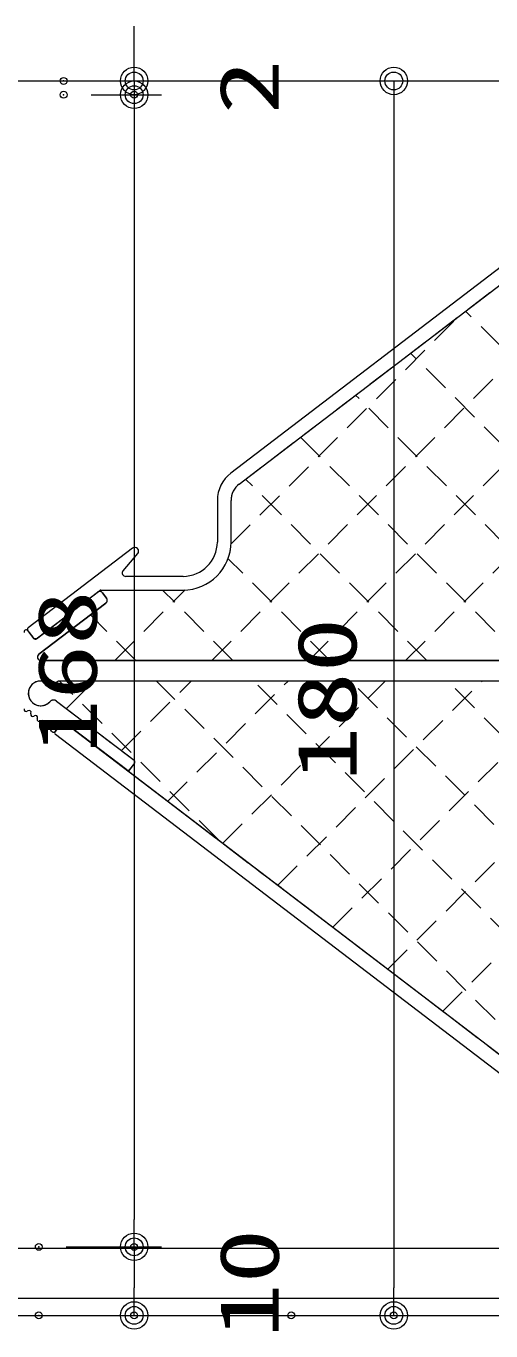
# Model space of a CAD drawing. Units: millimetres, scale not verified. Extents: x -791 to 791, y -562 to 562.
# Drawn here: x 22.4 to 90.2, y -324.4 to -134.1 of the extents above; entities that cross this region are included whole.
import ezdxf
from ezdxf.enums import TextEntityAlignment as Align

# ---------------------------------------------------------------- set-up
doc = ezdxf.new("R2010")
doc.units = ezdxf.units.MM
doc.header["$LTSCALE"] = 2
doc.header["$PDMODE"] = 32
doc.header["$PDSIZE"] = 1
doc.linetypes.add('DASHED2', pattern=[3, 2, -1])
for name, color, linetype, lineweight in [('0-2_USERZ', 5, 'Continuous', 9), ('0-7_0', 7, 'Continuous', 9), ('0-8_DEFPOINTS', 1, 'Continuous', 9), ('1-0_SHAPE', 7, 'Continuous', 9)]:
    doc.layers.add(name, color=color, linetype=linetype, lineweight=lineweight)
doc.styles.add('ＭＳ ゴシック', font='')
doc.styles.get('ＭＳ ゴシック').set_extended_font_data('MS Gothic')

# ---------------------------------------------------------------- blocks, each defined once
blk = doc.blocks.new('DOT1')
at = {"layer": '0-7_0'}
blk.add_line((0, 0), (-2, 0), dxfattribs=at)
for radius in [1, 0.65]:
    blk.add_circle((0, 0), radius, dxfattribs=at)
blk = doc.blocks.new('A$C50765BD5')
at = {"layer": '1-0_SHAPE'}
for p, q in [((217.084, 166.762), (74.165, 57.624)), ((76.592, 54.445), (211.75, 157.656)), ((70.234, 49.676), (70.234, 37.525)), ((74.234, 37.525), (74.234, 49.676)), ((45.512, 35.744), (15.077, 12.502)), ((42.757, 29.176), (47.022, 34.146)), ((60.234, 27.525), (43.516, 27.525)), ((17.505, 9.323), (35.307, 22.918)), ((17.822, 9.566), (35.941, 23.402)), ((36.305, 23.525), (60.234, 23.525)), ((37.735, 19.739), (18.165, 4.795)), ((36.709, 22.73), (37.923, 21.141)), ((14.964, 11.661), (16.421, 9.754)), ((14.964, 11.661), (16.664, 9.436)), ((18.772, 3), (189.249, 3)), ((23.68, -3.176), (22.72, -3.837)), ((181.563, -3), (24.247, -3)), ((23.371, -8.858), (45.958, -26.107)), ((14.987, -11.685), (14.82, -11.796)), ((15.826, -12.564), (15.889, -12.374)), ((16.894, -13.142), (16.728, -13.253)), ((17.733, -14.021), (17.796, -13.831)), ((18.802, -14.599), (18.635, -14.71)), ((22.912, -17.731), (24.854, -15.187)), ((24.854, -15.187), (22.912, -17.731)), ((25.695, -15.075), (182.128, -134.533)), ((43.816, -28.912), (25.695, -15.075)), ((19.64, -15.477), (19.704, -15.288)), ((20.709, -16.055), (20.543, -16.166)), ((21.548, -16.934), (21.611, -16.744)), ((22.071, -17.843), (21.753, -17.6)), ((179.458, -138.03), (23.025, -18.572)), ((46.071, -26.948), (44.657, -28.799))]:
    blk.add_line(p, q, dxfattribs=at)
for centre, radius, start, end in [((80.234, 49.676), 10, 127.36667, 180), ((80.234, 49.676), 6, 127.36667, 180), ((46.183, 34.866), 1.105, 319.36665, 127.36667), ((60.234, 37.525), 10, 270, 0), ((60.234, 37.525), 14, 270, 0), ((43.516, 28.525), 1, 139.36665, 270), ((35.914, 22.123), 1, 37.36667, 127.36667), ((36.305, 22.925), 0.6, 90, 127.36667), ((37.128, 20.534), 1, 307.36667, 37.36667), ((14.487, 11.297), 0.6, 37.36667, 198.44202), ((15.441, 12.026), 0.6, 127.36667, 217.36667), ((17.216, 10.361), 1, 217.36667, 307.36667), ((17.14, 9.8), 0.6, 217.36667, 307.36667), ((18.772, 4), 1, 127.36667, 270), ((18.705, -6.6), 3.6, 51.63808, 317.42881), ((21.87, -2.601), 1.5, 231.63808, 304.53345), ((24.247, -4), 1, 90, 124.53345), ((14.487, -11.297), 0.6, 161.55798, 303.70869), ((22.46, -10.05), 1.5, 52.63333, 137.42881), ((15.32, -12.185), 0.6, 341.55798, 123.70869), ((16.395, -12.754), 0.6, 161.55798, 303.70869), ((17.227, -13.641), 0.6, 341.55798, 123.70869), ((18.302, -14.21), 0.6, 161.55798, 303.70869), ((19.135, -15.098), 0.6, 341.55798, 123.70869), ((25.331, -15.551), 0.6, 52.63333, 142.63333), ((25.331, -15.551), 0.6, 52.63333, 142.63333), ((20.21, -15.667), 0.6, 161.55798, 303.70869), ((21.042, -16.554), 0.6, 341.55798, 123.70869), ((22.117, -17.124), 0.6, 161.55798, 232.63333), ((22.435, -17.366), 0.6, 232.63333, 322.63333), ((23.389, -18.095), 0.6, 142.63333, 232.63333), ((45.594, -26.583), 0.6, 322.63333, 52.63333), ((44.18, -28.435), 0.6, 232.63333, 322.63333)]:
    blk.add_arc(centre, radius, start, end, dxfattribs=at)

msp = doc.modelspace()

# ---------------------------------------------------------------- linework, layer by layer
at = {"layer": '0-2_USERZ', "color": 3}
for p, q in [((38.198, -138.09), (38.198, -134.09)), ((-77.455, -142.09), (722.545, -142.09)), ((25.625, -142.09), (80.054, -142.09)), ((31.919, -142.09), (42.198, -142.09)), ((38.198, -142.09), (38.198, -144.095)), ((31.919, -144.095), (42.198, -144.095)), ((31.919, -144.095), (42.198, -144.095)), ((76.054, -146.09), (76.054, -318.09)), ((38.198, -148.095), (38.198, -152.095)), ((38.198, -148.095), (38.198, -308.096)), ((-77.455, -312.3), (722.545, -312.3)), ((28.297, -312.096), (42.198, -312.096)), ((28.297, -312.096), (42.198, -312.096)), ((38.198, -316.096), (38.198, -318.09)), ((-77.455, -319.59), (722.545, -319.59)), ((-77.759, -322.09), (722.848, -322.09)), ((28.297, -322.09), (42.198, -322.09)), ((65.095, -322.09), (80.054, -322.09))]:
    msp.add_line(p, q, dxfattribs=at)
at = {"layer": '0-2_USERZ', "linetype": 'DASHED2'}
for p, q in [((63.645, -226.587), (144.141, -146.09)), ((77.787, -226.587), (158.284, -146.09)), ((53.509, -200.864), (121.088, -149.259)), ((49.502, -226.587), (121.973, -154.117)), ((52.298, -209.649), (85.551, -176.396)), ((125.544, -214.67), (86.526, -175.652)), ((117.525, -220.793), (78.507, -181.775)), ((109.177, -226.587), (70.488, -187.898)), ((95.034, -226.587), (62.47, -194.022)), ((80.892, -226.587), (54.451, -200.145)), ((52.33, -209.324), (52.33, -203.249)), ((66.75, -226.587), (51.883, -211.72)), ((32.867, -216.628), (33.183, -216.386)), ((33.366, -216.324), (45.33, -216.324)), ((34.174, -217.516), (33.568, -216.722)), ((35.36, -226.587), (45.655, -216.292)), ((52.608, -226.587), (42.345, -216.324)), ((24.295, -225.689), (34.08, -218.217)), ((38.466, -226.587), (31.821, -219.942)), ((109.837, -226.587), (24.599, -226.587)), ((27.053, -229.675), (26.573, -230.005)), ((50.486, -252.749), (27.325, -229.588)), ((105.995, -229.587), (27.336, -229.587)), ((28.335, -233.613), (32.36, -229.587)), ((36.353, -239.736), (46.502, -229.587)), ((107.792, -295.913), (41.466, -229.587)), ((43.113, -247.119), (60.645, -229.587)), ((51.132, -253.242), (74.787, -229.587)), ((122.693, -296.671), (55.608, -229.587)), ((59.15, -259.365), (88.929, -229.587)), ((67.169, -265.489), (103.071, -229.587)), ((150.05, -309.887), (69.75, -229.587)), ((164.192, -309.887), (83.892, -229.587)), ((26.898, -232.516), (38.192, -241.14)), ((75.188, -271.612), (114.063, -232.736)), ((83.206, -277.736), (122.082, -238.86)), ((38.248, -241.561), (37.359, -242.725)), ((37.359, -242.725), (106.277, -295.353))]:
    msp.add_line(p, q, dxfattribs=at)
for centre, radius, start, end in [((55.33, -203.249), 3, 127.36667, 180), ((45.33, -209.324), 7, 270, 0), ((33.17, -217.025), 0.5, 37.36667, 127.36667), ((33.366, -216.624), 0.3, 90, 127.36667), ((33.777, -217.82), 0.5, 307.36667, 37.36667), ((24.599, -226.087), 0.5, 127.36667, 270), ((24.565, -231.387), 1.8, 51.63808, 317.42881), ((26.148, -229.387), 0.75, 231.63808, 304.53345), ((27.336, -230.087), 0.5, 90, 124.53345), ((26.443, -233.112), 0.75, 52.63333, 137.42881), ((38.01, -241.379), 0.3, 322.63333, 52.63333)]:
    msp.add_arc(centre, radius, start, end, dxfattribs=at)
at = {"layer": '0-8_DEFPOINTS'}
for p, q in [((53.509, -200.864), (121.088, -149.259)), ((52.33, -209.324), (52.33, -203.249)), ((32.867, -216.628), (33.183, -216.386)), ((33.366, -216.324), (45.33, -216.324)), ((34.174, -217.516), (33.568, -216.722)), ((24.295, -225.689), (34.08, -218.217)), ((109.837, -226.587), (24.599, -226.587)), ((27.053, -229.675), (26.573, -230.005)), ((105.995, -229.587), (27.336, -229.587)), ((26.898, -232.516), (38.192, -241.14)), ((38.248, -241.561), (37.359, -242.725)), ((37.359, -242.725), (106.277, -295.353))]:
    msp.add_line(p, q, dxfattribs=at)
for centre, radius, start, end in [((55.33, -203.249), 3, 127.36667, 180), ((45.33, -209.324), 7, 270, 0), ((33.17, -217.025), 0.5, 37.36667, 127.36667), ((33.366, -216.624), 0.3, 90, 127.36667), ((33.777, -217.82), 0.5, 307.36667, 37.36667), ((24.599, -226.087), 0.5, 127.36667, 270), ((24.565, -231.387), 1.8, 51.63808, 317.42881), ((26.148, -229.387), 0.75, 231.63808, 304.53345), ((27.336, -230.087), 0.5, 90, 124.53345), ((26.443, -233.112), 0.75, 52.63333, 137.42881), ((38.01, -241.379), 0.3, 322.63333, 52.63333)]:
    msp.add_arc(centre, radius, start, end, dxfattribs=at)
for p in [(27.919, -142.09), (27.919, -144.095), (38.198, -144.095), (24.297, -312.096), (38.198, -312.096), (24.297, -322.09), (38.198, -322.09), (61.095, -322.09), (76.054, -322.09)]:
    msp.add_point(p, dxfattribs=at)

# ---------------------------------------------------------------- block references
at = {"layer": '0-2_USERZ', "xscale": 2, "yscale": 2}
for p, rotation in [((38.198, -142.09), 270), ((76.054, -142.09), 90), ((38.198, -144.095), 90), ((38.198, -144.095), 90), ((38.198, -312.096), 270), ((38.198, -312.096), 90), ((38.198, -322.09), 270), ((76.054, -322.09), 270)]:
    msp.add_blockref('DOT1', p, dxfattribs=dict(at, rotation=rotation))
at = {"layer": '0-2_USERZ', "xscale": 0.5, "yscale": 0.5}
msp.add_blockref('A$C50765BD5', (15.213, -228.087), dxfattribs=at)

# ---------------------------------------------------------------- texts
at = {"layer": '0-2_USERZ', "color": 3, "style": 'ＭＳ ゴシック', "width": 1.35}
for s, p in [('2', (61.893, -146.95)), ('168', (35.363, -240.245)), ('180', (73.219, -244.24)), ('10', (61.893, -325.386))]:
    msp.add_text(s, height=8.666, rotation=90, dxfattribs=at).set_placement(p, align=Align.BOTTOM_LEFT)

doc.saveas('drawing.dxf')
